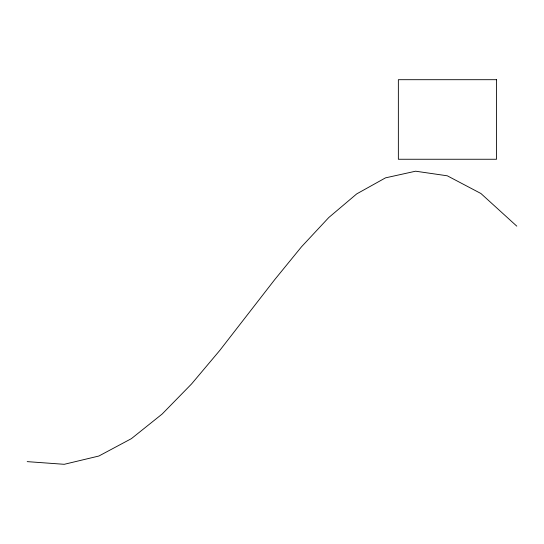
<?xml version="1.0" encoding="UTF-8"?>
<svg xmlns="http://www.w3.org/2000/svg" width="544" height="544" viewBox="0 0 544 544"><rect width="100%" height="100%" fill="white"/><g stroke="black" fill="none" stroke-linecap="round" stroke-linejoin="round"><path stroke-width="0.82" d="M27.2 461.632L64.246 464.304L98.865 456.028L131.396 438.648L162.18 414.011L191.542 383.969L219.817 350.384L274.468 279.942L301.505 246.799L328.807 217.505L356.701 193.902L385.519 177.854L415.609 171.204L447.29 175.8L480.91 193.501L516.8 226.154M496.536 79.696L398.358 79.696L398.358 159.256L496.536 159.256L496.536 79.696"/></g></svg>
